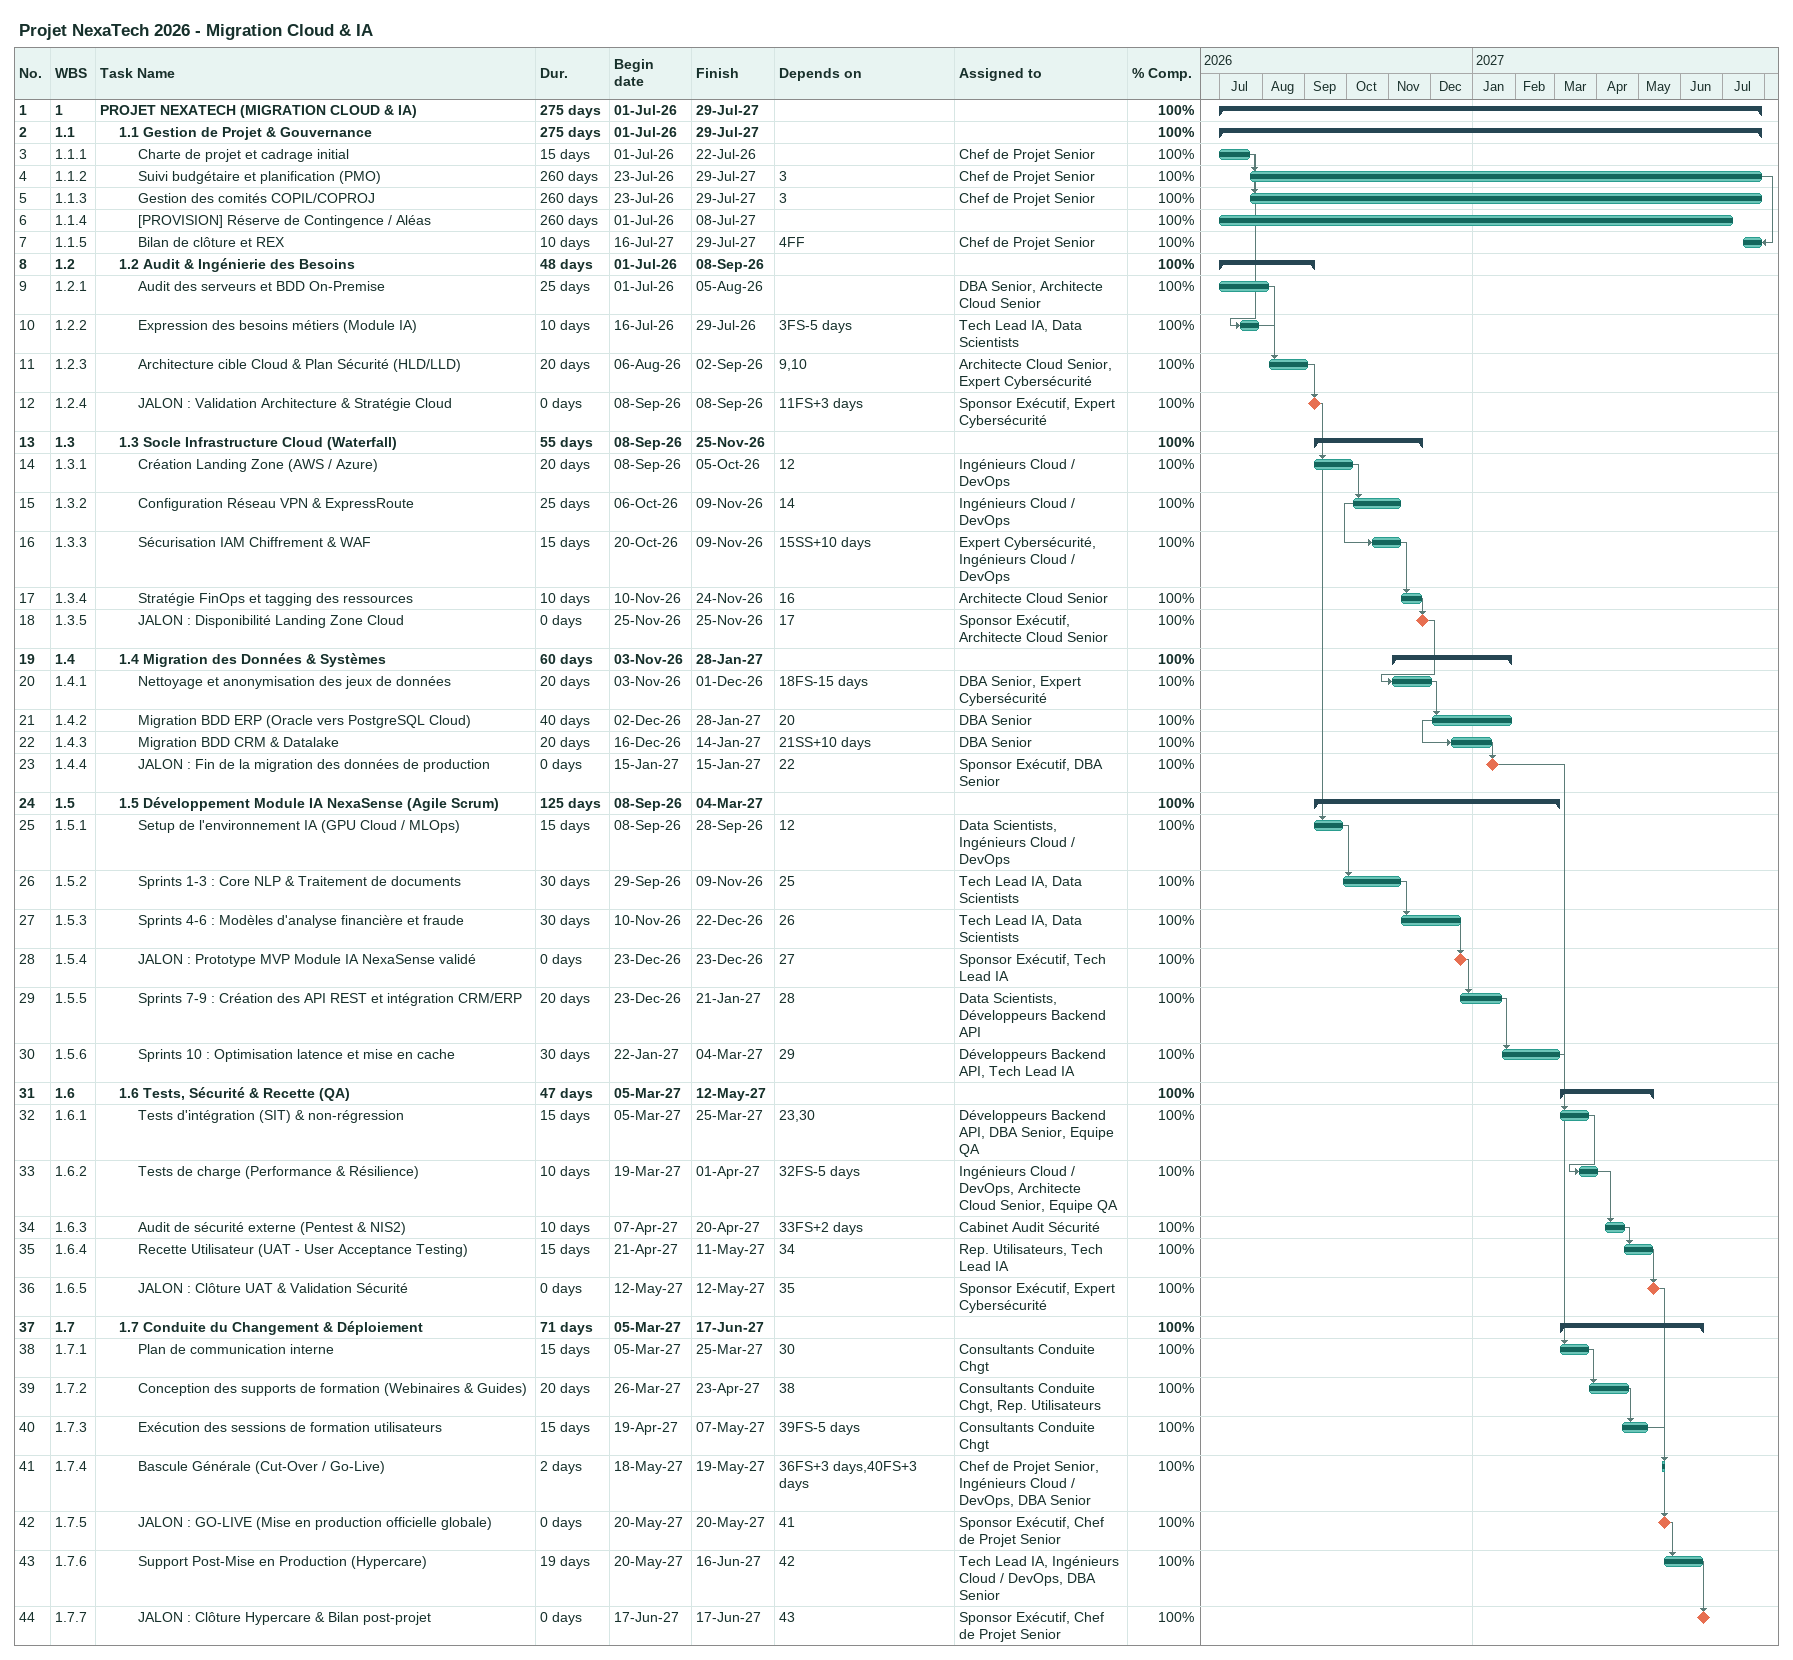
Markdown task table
Projet NexaTech 2026 - Migration Cloud & IA

| ID | WBS | Task | Duration | Start | Finish | Predecessors | Resources | % complete |
|---|---|---|---|---|---|---|---|---|
| 1 | 1 | **PROJET NEXATECH (MIGRATION CLOUD & IA)** | 275d | 2026-07-01 | 2027-07-29 |  |  | 100 |
| 2 | 1.1 | **1.1 Gestion de Projet & Gouvernance** | 275d | 2026-07-01 | 2027-07-29 |  |  | 100 |
| 3 | 1.1.1 | Charte de projet et cadrage initial | 15d | 2026-07-01 | 2026-07-22 |  | Chef de Projet Senior | 100 |
| 4 | 1.1.2 | Suivi budgétaire et planification (PMO) | 260d | 2026-07-23 | 2027-07-29 | 3 | Chef de Projet Senior | 100 |
| 5 | 1.1.3 | Gestion des comités COPIL/COPROJ | 260d | 2026-07-23 | 2027-07-29 | 3 | Chef de Projet Senior | 100 |
| 6 | 1.1.4 | [PROVISION] Réserve de Contingence / Aléas | 260d | 2026-07-01 | 2027-07-08 |  |  | 100 |
| 7 | 1.1.5 | Bilan de clôture et REX | 10d | 2027-07-16 | 2027-07-29 | 4FF | Chef de Projet Senior | 100 |
| 8 | 1.2 | **1.2 Audit & Ingénierie des Besoins** | 48d | 2026-07-01 | 2026-09-08 |  |  | 100 |
| 9 | 1.2.1 | Audit des serveurs et BDD On-Premise | 25d | 2026-07-01 | 2026-08-05 |  | DBA Senior, Architecte Cloud Senior | 100 |
| 10 | 1.2.2 | Expression des besoins métiers (Module IA) | 10d | 2026-07-16 | 2026-07-29 | 3FS-5d | Tech Lead IA, Data Scientists | 100 |
| 11 | 1.2.3 | Architecture cible Cloud & Plan Sécurité (HLD/LLD) | 20d | 2026-08-06 | 2026-09-02 | 9, 10 | Architecte Cloud Senior, Expert Cybersécurité | 100 |
| 12 | 1.2.4 | JALON : Validation Architecture & Stratégie Cloud | 0d | 2026-09-08 | 2026-09-08 | 11FS+3d | Sponsor Exécutif, Expert Cybersécurité | 100 |
| 13 | 1.3 | **1.3 Socle Infrastructure Cloud (Waterfall)** | 55d | 2026-09-08 | 2026-11-25 |  |  | 100 |
| 14 | 1.3.1 | Création Landing Zone (AWS / Azure) | 20d | 2026-09-08 | 2026-10-05 | 12 | Ingénieurs Cloud / DevOps | 100 |
| 15 | 1.3.2 | Configuration Réseau VPN & ExpressRoute | 25d | 2026-10-06 | 2026-11-09 | 14 | Ingénieurs Cloud / DevOps | 100 |
| 16 | 1.3.3 | Sécurisation IAM Chiffrement & WAF | 15d | 2026-10-20 | 2026-11-09 | 15SS+10d | Expert Cybersécurité, Ingénieurs Cloud / DevOps | 100 |
| 17 | 1.3.4 | Stratégie FinOps et tagging des ressources | 10d | 2026-11-10 | 2026-11-24 | 16 | Architecte Cloud Senior | 100 |
| 18 | 1.3.5 | JALON : Disponibilité Landing Zone Cloud | 0d | 2026-11-25 | 2026-11-25 | 17 | Sponsor Exécutif, Architecte Cloud Senior | 100 |
| 19 | 1.4 | **1.4 Migration des Données & Systèmes** | 60d | 2026-11-03 | 2027-01-28 |  |  | 100 |
| 20 | 1.4.1 | Nettoyage et anonymisation des jeux de données | 20d | 2026-11-03 | 2026-12-01 | 18FS-15d | DBA Senior, Expert Cybersécurité | 100 |
| 21 | 1.4.2 | Migration BDD ERP (Oracle vers PostgreSQL Cloud) | 40d | 2026-12-02 | 2027-01-28 | 20 | DBA Senior | 100 |
| 22 | 1.4.3 | Migration BDD CRM & Datalake | 20d | 2026-12-16 | 2027-01-14 | 21SS+10d | DBA Senior | 100 |
| 23 | 1.4.4 | JALON : Fin de la migration des données de production | 0d | 2027-01-15 | 2027-01-15 | 22 | Sponsor Exécutif, DBA Senior | 100 |
| 24 | 1.5 | **1.5 Développement Module IA NexaSense (Agile Scrum)** | 125d | 2026-09-08 | 2027-03-04 |  |  | 100 |
| 25 | 1.5.1 | Setup de l'environnement IA (GPU Cloud / MLOps) | 15d | 2026-09-08 | 2026-09-28 | 12 | Data Scientists, Ingénieurs Cloud / DevOps | 100 |
| 26 | 1.5.2 | Sprints 1-3 : Core NLP & Traitement de documents | 30d | 2026-09-29 | 2026-11-09 | 25 | Tech Lead IA, Data Scientists | 100 |
| 27 | 1.5.3 | Sprints 4-6 : Modèles d'analyse financière et fraude | 30d | 2026-11-10 | 2026-12-22 | 26 | Tech Lead IA, Data Scientists | 100 |
| 28 | 1.5.4 | JALON : Prototype MVP Module IA NexaSense validé | 0d | 2026-12-23 | 2026-12-23 | 27 | Sponsor Exécutif, Tech Lead IA | 100 |
| 29 | 1.5.5 | Sprints 7-9 : Création des API REST et intégration CRM/ERP | 20d | 2026-12-23 | 2027-01-21 | 28 | Data Scientists, Développeurs Backend API | 100 |
| 30 | 1.5.6 | Sprints 10 : Optimisation latence et mise en cache | 30d | 2027-01-22 | 2027-03-04 | 29 | Développeurs Backend API, Tech Lead IA | 100 |
| 31 | 1.6 | **1.6 Tests, Sécurité & Recette (QA)** | 47d | 2027-03-05 | 2027-05-12 |  |  | 100 |
| 32 | 1.6.1 | Tests d'intégration (SIT) & non-régression | 15d | 2027-03-05 | 2027-03-25 | 23, 30 | Développeurs Backend API, DBA Senior, Equipe QA | 100 |
| 33 | 1.6.2 | Tests de charge (Performance & Résilience) | 10d | 2027-03-19 | 2027-04-01 | 32FS-5d | Ingénieurs Cloud / DevOps, Architecte Cloud Senior, Equipe QA | 100 |
| 34 | 1.6.3 | Audit de sécurité externe (Pentest & NIS2) | 10d | 2027-04-07 | 2027-04-20 | 33FS+2d | Cabinet Audit Sécurité | 100 |
| 35 | 1.6.4 | Recette Utilisateur (UAT - User Acceptance Testing) | 15d | 2027-04-21 | 2027-05-11 | 34 | Rep. Utilisateurs, Tech Lead IA | 100 |
| 36 | 1.6.5 | JALON : Clôture UAT & Validation Sécurité | 0d | 2027-05-12 | 2027-05-12 | 35 | Sponsor Exécutif, Expert Cybersécurité | 100 |
| 37 | 1.7 | **1.7 Conduite du Changement & Déploiement** | 71d | 2027-03-05 | 2027-06-17 |  |  | 100 |
| 38 | 1.7.1 | Plan de communication interne | 15d | 2027-03-05 | 2027-03-25 | 30 | Consultants Conduite Chgt | 100 |
| 39 | 1.7.2 | Conception des supports de formation (Webinaires & Guides) | 20d | 2027-03-26 | 2027-04-23 | 38 | Consultants Conduite Chgt, Rep. Utilisateurs | 100 |
| 40 | 1.7.3 | Exécution des sessions de formation utilisateurs | 15d | 2027-04-19 | 2027-05-07 | 39FS-5d | Consultants Conduite Chgt | 100 |
| 41 | 1.7.4 | Bascule Générale (Cut-Over / Go-Live) | 2d | 2027-05-18 | 2027-05-19 | 36FS+3d, 40FS+3d | Chef de Projet Senior, Ingénieurs Cloud / DevOps, DBA Senior | 100 |
| 42 | 1.7.5 | JALON : GO-LIVE (Mise en production officielle globale) | 0d | 2027-05-20 | 2027-05-20 | 41 | Sponsor Exécutif, Chef de Projet Senior | 100 |
| 43 | 1.7.6 | Support Post-Mise en Production (Hypercare) | 19d | 2027-05-20 | 2027-06-16 | 42 | Tech Lead IA, Ingénieurs Cloud / DevOps, DBA Senior | 100 |
| 44 | 1.7.7 | JALON : Clôture Hypercare & Bilan post-projet | 0d | 2027-06-17 | 2027-06-17 | 43 | Sponsor Exécutif, Chef de Projet Senior | 100 |
